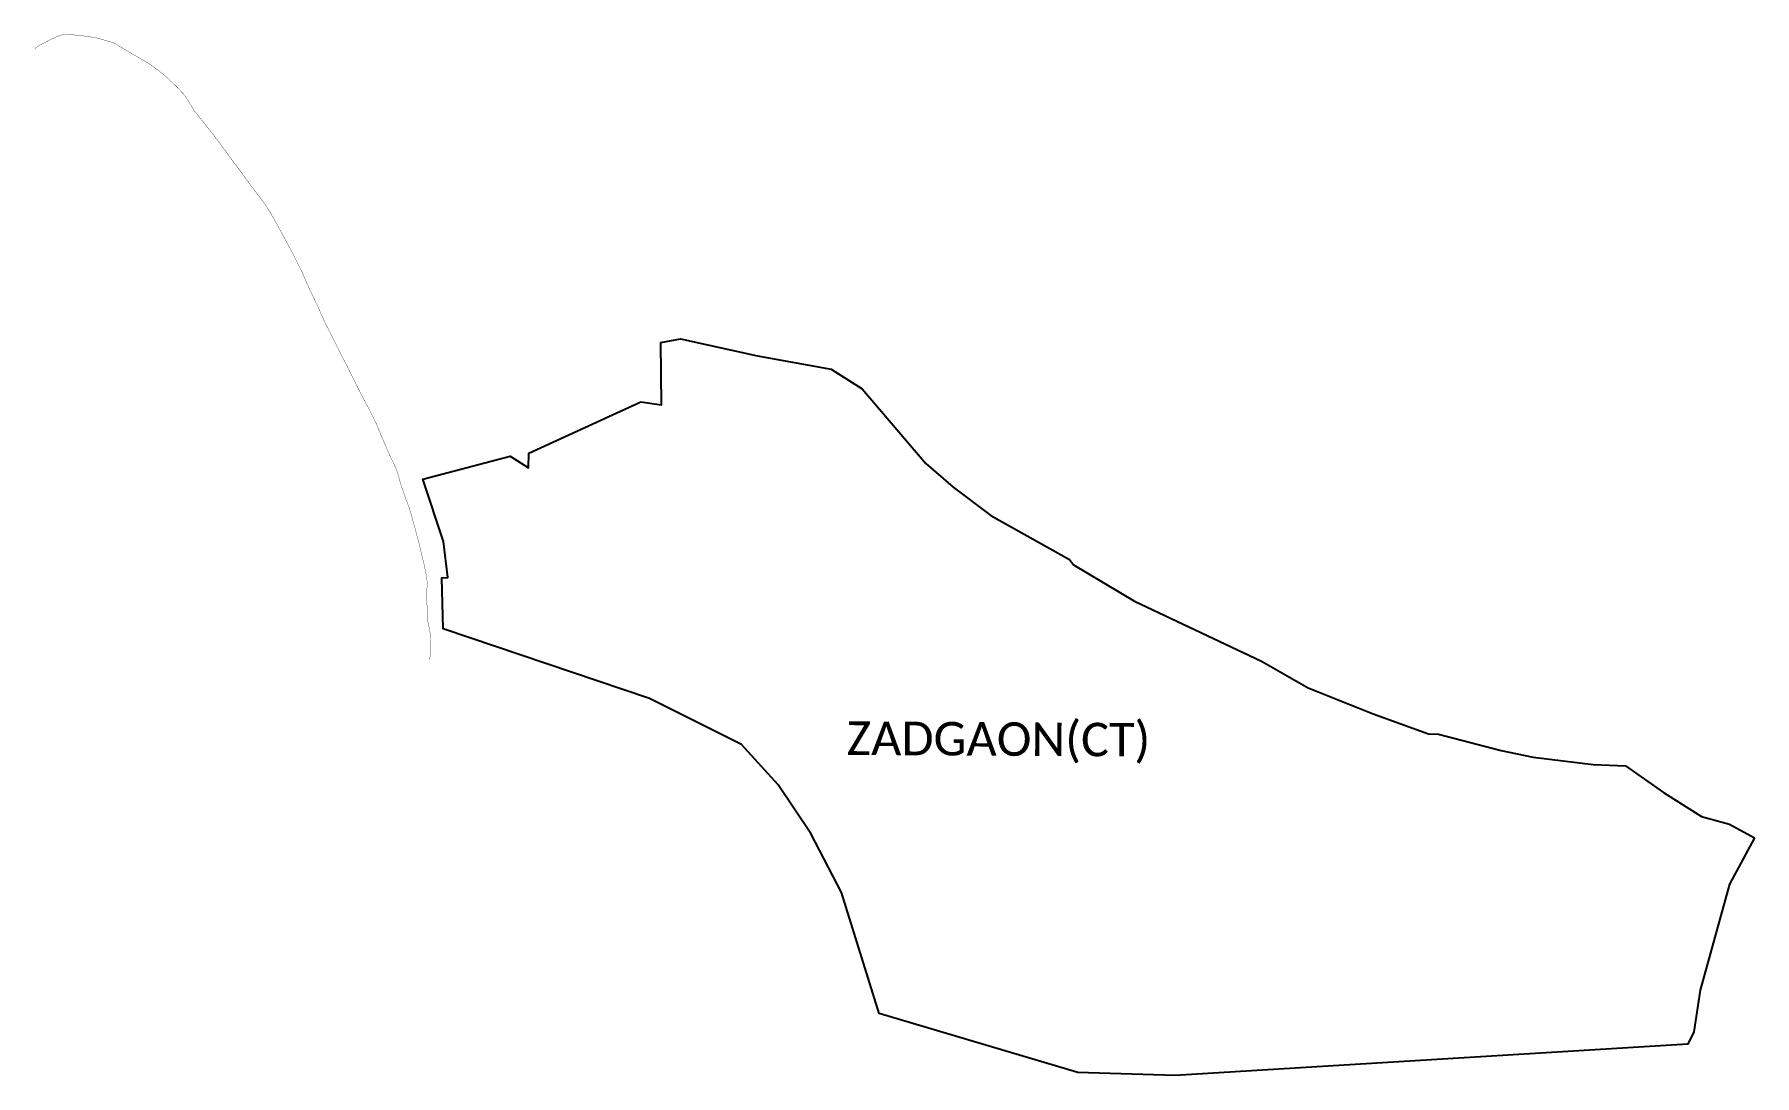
# Model space of a CAD drawing. Header units: metres. Extents: x 316142 to 321476, y 1879798 to 1883028.
import ezdxf

# ---------------------------------------------------------------- set-up
doc = ezdxf.new("R2010")
doc.units = ezdxf.units.M
for name, color, linetype in [('SEAWALL', 170, 'Continuous'), ('village', 3, 'Continuous'), ('VILLAGE NAME', 250, 'Continuous')]:
    doc.layers.add(name, color=color, linetype=linetype)
doc.styles.get("Standard").update_dxf_attribs({"font": 'simplex.shx'})

msp = doc.modelspace()

# ---------------------------------------------------------------- linework, layer by layer
at = {"layer": 'SEAWALL', "color": 30, "const_width": 1, "flags": 128}
msp.add_lwpolyline([(316142, 1882983.4), (316152.4, 1882991.5), (316191.3, 1883012), (316210.9, 1883021.3), (316224.6, 1883026.2), (316237.9, 1883027.7), (316267, 1883026.3), (316308.8, 1883021.9), (316339.2, 1883016.1), (316386.6, 1883002.3), (316438.1, 1882971.7), (316497.6, 1882937.1), (316530.4, 1882913.2), (316558.5, 1882889.4), (316585.8, 1882862.3), (316608.8, 1882837.9), (316615.6, 1882826.7), (316621.3, 1882817.8), (316630.3, 1882803.9), (316635.2, 1882794.3), (316657.9, 1882765.1), (316673.6, 1882746), (316713.3, 1882694.9), (316756.2, 1882636.1), (316803.1, 1882572.9), (316812.6, 1882559.1), (316822.5, 1882546.4), (316843, 1882519.7), (316855.7, 1882502.7), (316873.8, 1882474), (316895.4, 1882435.9), (316919.2, 1882392.4), (316945.9, 1882342.3), (316963.9, 1882306.1), (316971.6, 1882291.2), (316983.8, 1882262), (316995.6, 1882235.6), (317021.8, 1882181.7), (317041.4, 1882136.4), (317059.5, 1882101.5), (317096.1, 1882027.9), (317102.6, 1882015.6), (317111.2, 1881999.4), (317117, 1881987.9), (317122.4, 1881976.7), (317147.7, 1881925.2), (317158.9, 1881904.3), (317159.8, 1881902.5), (317178.6, 1881867.1), (317190.8, 1881843), (317205, 1881813.5), (317225.5, 1881763.4), (317241.5, 1881726.4), (317261.8, 1881684.4), (317268.2, 1881666.9), (317278.1, 1881631.2), (317294.6, 1881582.8), (317303.9, 1881560.4), (317310, 1881539), (317332.7, 1881455.3), (317350.5, 1881381.3), (317358.1, 1881343.2), (317360, 1881322.1), (317358.6, 1881309.5), (317358.4, 1881307.7), (317356, 1881295.5), (317356.9, 1881279.3), (317359.7, 1881249.8), (317360.6, 1881215.2), (317362.9, 1881199.2), (317363.6, 1881196.2), (317366.3, 1881185.1), (317370.2, 1881158.8), (317370.5, 1881140.3), (317370.5, 1881107.5), (317367.2, 1881091.9), (317366.4, 1881088.5)], dxfattribs=at)
at = {"layer": 'village', "color": 3, "true_color": 0x00ff00}
msp.add_polyline3d([(321475.6, 1880535.8, 0), (321397.4, 1880392.1, 0), (321307, 1880063.5, 0), (321287.5, 1879933.7, 0), (321268.2, 1879896, 0), (319678.6, 1879798.2, 0), (319377.4, 1879808, 0), (318761, 1879990.7, 0), (318644.7, 1880366, 0), (318548.8, 1880549.1, 0), (318448.2, 1880700.4, 0), (318334.5, 1880825.1, 0), (318048.7, 1880968.1, 0), (317408.9, 1881184.4, 0), (317405.4, 1881342, 0), (317424, 1881343, 0), (317409.9, 1881455.6, 0), (317345.5, 1881648.3, 0), (317617.3, 1881719.4, 0), (317674, 1881683.5, 0), (317674.4, 1881729.2, 0), (318022.4, 1881887.9, 0), (318086.3, 1881878.8, 0), (318084, 1882072.6, 0), (318144.8, 1882083.5, 0), (318383.3, 1882031.2, 0), (318612, 1881989.3, 0), (318708.6, 1881929, 0), (318906, 1881697, 0), (318990.8, 1881623.8, 0), (319106.9, 1881535.5, 0), (319351, 1881399.3, 0), (319363.9, 1881382.3, 0), (319552.6, 1881269.7, 0), (319946.3, 1881084.4, 0), (320091, 1881000.8, 0), (320292.6, 1880920.6, 0), (320464.9, 1880858.5, 0), (320495.4, 1880857.9, 0), (320690, 1880806.8, 0), (320789.2, 1880785.7, 0), (320975.3, 1880763.8, 0), (321075.1, 1880758.9, 0), (321193.6, 1880676.6, 0), (321311.4, 1880601.7, 0), (321398, 1880577.8, 0)], close=True, dxfattribs=at)

# ---------------------------------------------------------------- texts
at = {"layer": 'VILLAGE NAME', "insert": (318660.5, 1880897.2), "char_height": 104.042, "attachment_point": 1, "rotation": 359.6762}
msp.add_mtext_dynamic_manual_height_columns('{\\fCalibri|b0|i0|c0|p34;ZADGAON(CT)} ', width=1732.91, gutter_width=520.2, heights=[0], dxfattribs=at)

doc.saveas('drawing.dxf')
